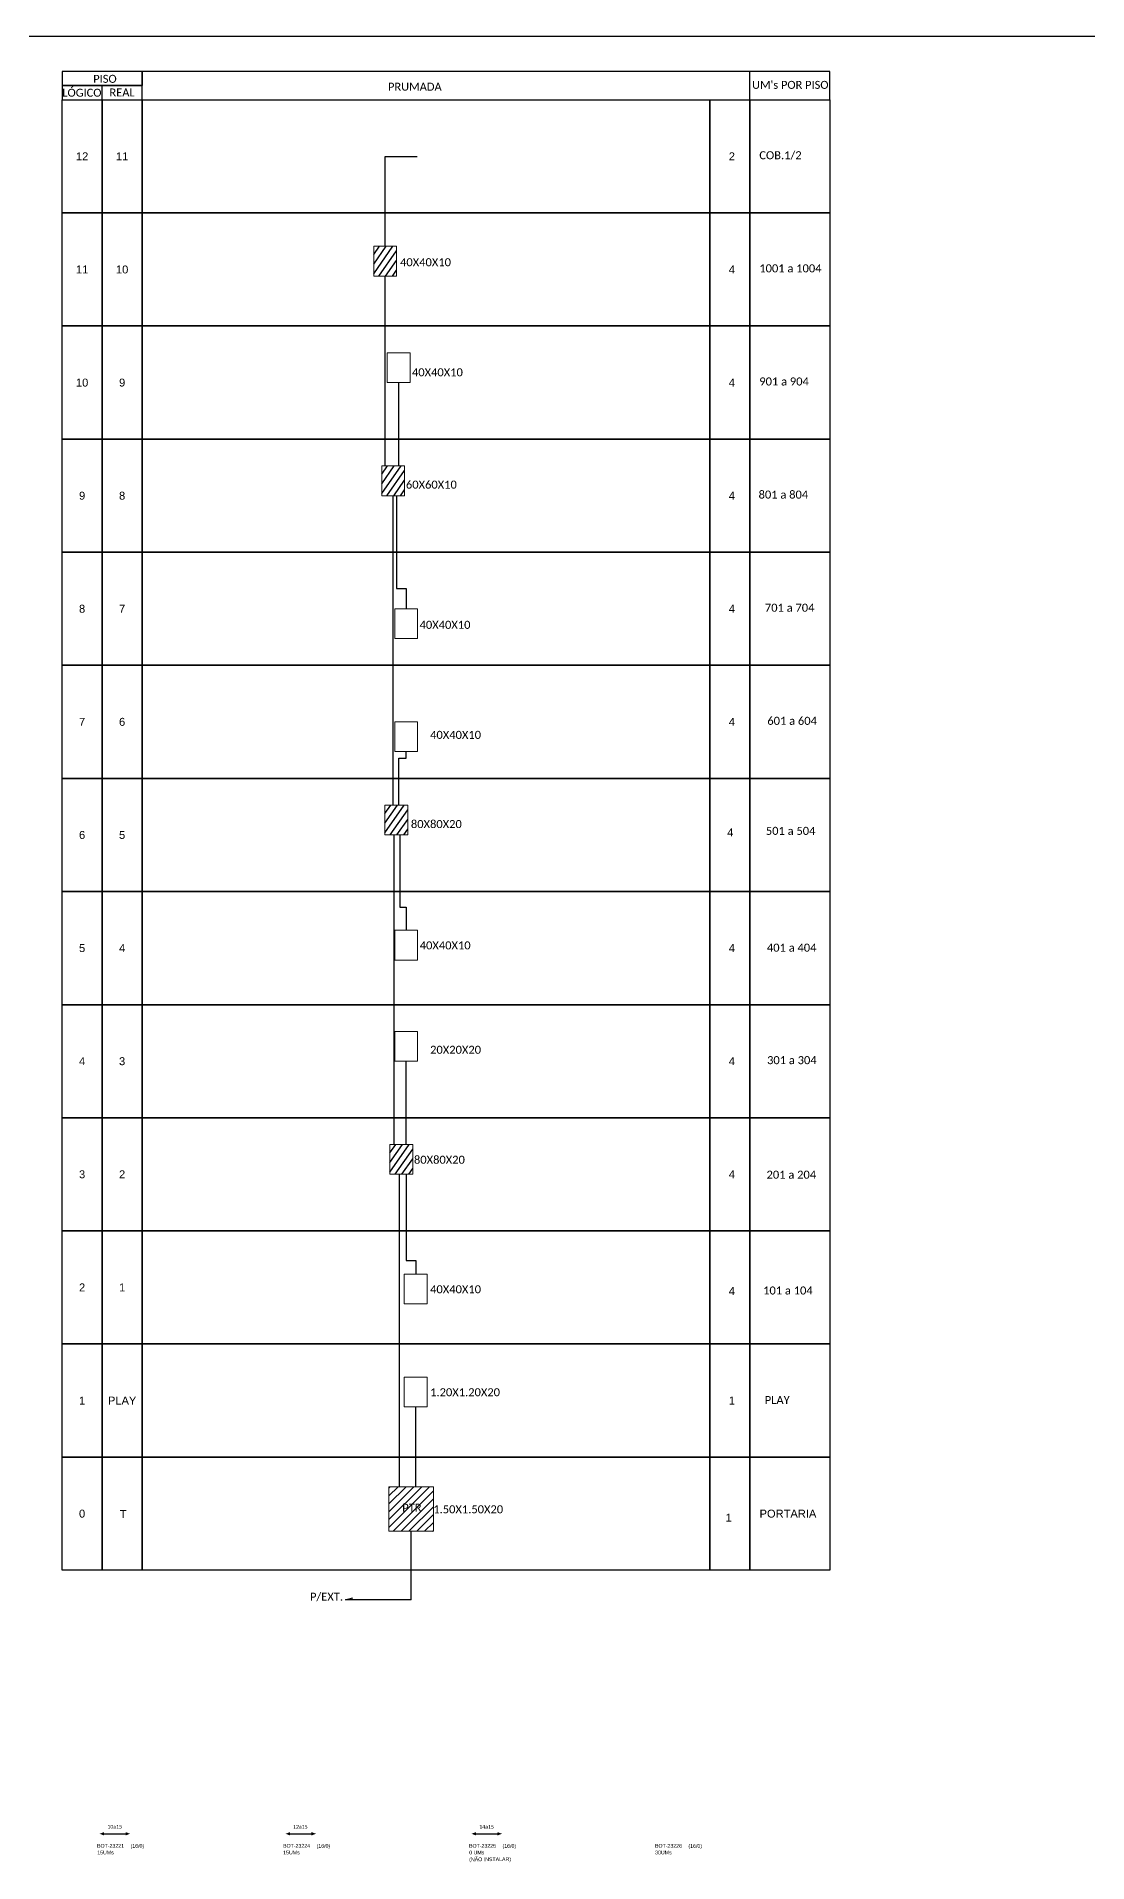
# Model space of a CAD drawing. Header units: metres. Extents: x -0.1 to 58.9, y -0.1 to 41.6.
# Drawn here: x 31.91 to 43.94, y 20.72 to 41.62 of the extents above; entities that cross this region are included whole.
import ezdxf
from ezdxf.enums import TextEntityAlignment as Align

# ---------------------------------------------------------------- set-up
doc = ezdxf.new("R2010")
doc.units = ezdxf.units.M
doc.layers.add("20.0-LEGENDA DOS CDO'S", color=1, linetype='Continuous', lineweight=0)
doc.layers.add('20.2-CDO_POSTE', color=1, linetype='Continuous', lineweight=5)
for name, color, linetype in [('CD a instalar', 1, 'Continuous'), ('CDOE', 1, 'Continuous'), ('SETA', 7, 'Continuous'), ('texto', 255, 'Continuous')]:
    doc.layers.add(name, color=color, linetype=linetype)
doc.styles.add('ARIAL', font='arial.ttf')
doc.styles.get("Standard").update_dxf_attribs({"font": 'arial.ttf'})
doc.styles.add('WMF-Calibri0', font='calibri.ttf')
doc.linetypes.add('FENCELINE1', pattern='A,0.25,-0.1,[133,ltypeshp.shx,S=0.1,R=0,X=-0.1,Y=0],-0.1,1', length=1.45)

# ---------------------------------------------------------------- blocks, each defined once
blk = doc.blocks.new('CDOE-TEXTO PADRÃO')
at = {"layer": "20.0-LEGENDA DOS CDO'S", "color": 0, "style": 'ARIAL'}
for tag, p in [('CDO_N', (0.49, 7.39)), ('SAP', (0.51, 1.67)), ('CORDOALHA', (0.5, 4.33)), ('SPLITER_1', (0.59, -0.91)), ('(XX-XX_F)S', (0.54, -8.29)), ('SPLITER_2', (0.6, -3.55)), ('(XX-XX_L)S', (0.55, -10.83)), ('UMS', (0.55, -13.15))]:
    blk.add_attdef(tag, p, '', height=1.7, rotation=0.11799, dxfattribs=at)
blk.add_attdef('FIBRAS_UTILIZADAS', text='', height=1.7, rotation=0.11799, dxfattribs=at).set_placement((19.77, 7.43), align=Align.CENTER)

msp = doc.modelspace()

# ---------------------------------------------------------------- hatches: boundary and pattern name
at = {"linetype": 'Continuous'}
h = msp.add_hatch(dxfattribs=at)
h.set_pattern_fill('ANSI31', color=1, scale=0.020077, style=0)
h.set_pattern_definition([(45, (-55.389314, -31.53736), (-0.0450746, 0.0450746), [])])
h.paths.add_polyline_path([(36.202, 25.017), (35.948, 25.017), (35.948, 24.509), (36.456, 24.509), (36.456, 25.017)])
h.paths.add_polyline_path([(36.11, 24.722), (36.315, 24.722), (36.315, 24.834), (36.11, 24.834)], flags=24)
at = {"layer": 'CDOE', "linetype": 'Continuous'}
h = msp.add_hatch(dxfattribs=at)
h.set_pattern_fill('ANSI31', color=1, scale=0.02, angle=10, style=0)
h.set_pattern_definition([(55, (-1.40201, 4.30208), (-0.052016155, 0.0364221), [])])
h.paths.add_polyline_path([(36.034, 39.22), (35.773, 39.22), (35.773, 38.879), (36.034, 38.879)])
h.paths.add_polyline_path([(36.031, 38.977), (36.654, 38.977), (36.654, 39.117), (36.031, 39.117)], flags=9)
h = msp.add_hatch(dxfattribs=at)
h.set_pattern_fill('ANSI31', color=1, scale=0.02, angle=10, style=0)
h.set_pattern_definition([(55, (-1.309024, 1.78705), (-0.052016155, 0.0364221), [])])
h.paths.add_polyline_path([(36.127, 36.705), (35.866, 36.705), (35.866, 36.364), (36.127, 36.364)])
h.paths.add_polyline_path([(36.124, 36.462), (36.747, 36.462), (36.747, 36.602), (36.124, 36.602)], flags=9)
h = msp.add_hatch(dxfattribs=at)
h.set_pattern_fill('ANSI31', color=1, scale=0.02, angle=10, style=0)
h.set_pattern_definition([(55, (-1.273615, -2.0976), (-0.052016155, 0.0364221), [])])
h.paths.add_polyline_path([(36.163, 32.821), (35.901, 32.821), (35.901, 32.48), (36.163, 32.48)])
h.paths.add_polyline_path([(36.16, 32.577), (36.782, 32.577), (36.782, 32.717), (36.16, 32.717)], flags=9)
h = msp.add_hatch(dxfattribs=at)
h.set_pattern_fill('ANSI31', color=1, scale=0.02, angle=10, style=0)
h.set_pattern_definition([(55, (-1.21615, -5.98225), (-0.052016155, 0.0364221), [])])
h.paths.add_polyline_path([(36.22, 28.936), (35.958, 28.936), (35.958, 28.595), (36.22, 28.595)])
h.paths.add_polyline_path([(36.217, 28.693), (36.839, 28.693), (36.839, 28.832), (36.217, 28.832)], flags=9)

# ---------------------------------------------------------------- linework, layer by layer
at = {"color": 7}
msp.add_lwpolyline([(-0.12, -0.078), (58.918, -0.078), (58.918, 41.621), (-0.12, 41.621)], close=True, dxfattribs=at)
at = {"color": 0}
for points in [[(32.207, 41.059), (33.122, 41.059), (33.122, 41.222), (32.207, 41.222)], [(32.207, 40.896), (33.122, 40.896), (33.122, 41.059), (32.207, 41.059)]]:
    msp.add_lwpolyline(points, close=True, dxfattribs=at)
for points in [[(33.122, 40.896), (40.993, 40.896), (40.993, 41.222), (33.122, 41.222), (33.122, 41.222), (33.122, 41.059)], [(40.077, 40.896), (40.077, 41.222)], [(32.665, 40.896), (32.665, 41.059)]]:
    msp.add_lwpolyline(points)
for points in [[(32.207, 40.896), (32.665, 40.896), (32.665, 39.602), (32.207, 39.602)], [(32.665, 40.896), (33.122, 40.896), (33.122, 39.602), (32.665, 39.602)], [(33.122, 40.896), (39.62, 40.896), (39.62, 39.602), (33.122, 39.602)], [(39.62, 40.896), (40.077, 40.896), (40.077, 39.602), (39.62, 39.602)], [(40.077, 40.896), (40.993, 40.896), (40.993, 39.602), (40.077, 39.602)], [(32.207, 39.602), (32.665, 39.602), (32.665, 38.307), (32.207, 38.307)], [(32.665, 39.602), (33.122, 39.602), (33.122, 38.307), (32.665, 38.307)], [(33.122, 39.602), (39.62, 39.602), (39.62, 38.307), (33.122, 38.307)], [(39.62, 39.602), (40.077, 39.602), (40.077, 38.307), (39.62, 38.307)], [(40.077, 39.602), (40.993, 39.602), (40.993, 38.307), (40.077, 38.307)], [(32.207, 38.307), (32.665, 38.307), (32.665, 37.012), (32.207, 37.012)], [(32.665, 38.307), (33.122, 38.307), (33.122, 37.012), (32.665, 37.012)], [(33.122, 38.307), (39.62, 38.307), (39.62, 37.012), (33.122, 37.012)], [(39.62, 38.307), (40.077, 38.307), (40.077, 37.012), (39.62, 37.012)], [(40.077, 38.307), (40.993, 38.307), (40.993, 37.012), (40.077, 37.012)], [(32.207, 37.012), (32.665, 37.012), (32.665, 35.717), (32.207, 35.717)], [(32.665, 37.012), (33.122, 37.012), (33.122, 35.717), (32.665, 35.717)], [(33.122, 37.012), (39.62, 37.012), (39.62, 35.717), (33.122, 35.717)], [(39.62, 37.012), (40.077, 37.012), (40.077, 35.717), (39.62, 35.717)], [(40.077, 37.012), (40.993, 37.012), (40.993, 35.717), (40.077, 35.717)], [(32.207, 35.717), (32.665, 35.717), (32.665, 34.422), (32.207, 34.422)], [(32.665, 35.717), (33.122, 35.717), (33.122, 34.422), (32.665, 34.422)], [(33.122, 35.717), (39.62, 35.717), (39.62, 34.422), (33.122, 34.422)], [(39.62, 35.717), (40.077, 35.717), (40.077, 34.422), (39.62, 34.422)], [(40.077, 35.717), (40.993, 35.717), (40.993, 34.422), (40.077, 34.422)], [(32.207, 34.422), (32.665, 34.422), (32.665, 33.127), (32.207, 33.127)], [(32.665, 34.422), (33.122, 34.422), (33.122, 33.127), (32.665, 33.127)], [(33.122, 34.422), (39.62, 34.422), (39.62, 33.127), (33.122, 33.127)], [(39.62, 34.422), (40.077, 34.422), (40.077, 33.127), (39.62, 33.127)], [(40.077, 34.422), (40.993, 34.422), (40.993, 33.127), (40.077, 33.127)], [(32.207, 33.127), (32.665, 33.127), (32.665, 31.832), (32.207, 31.832)], [(32.665, 33.127), (33.122, 33.127), (33.122, 31.832), (32.665, 31.832)], [(33.122, 33.127), (39.62, 33.127), (39.62, 31.832), (33.122, 31.832)], [(39.62, 33.127), (40.077, 33.127), (40.077, 31.832), (39.62, 31.832)], [(40.077, 33.127), (40.993, 33.127), (40.993, 31.832), (40.077, 31.832)], [(32.207, 31.832), (32.665, 31.832), (32.665, 30.537), (32.207, 30.537)], [(32.665, 31.832), (33.122, 31.832), (33.122, 30.537), (32.665, 30.537)], [(33.122, 31.832), (39.62, 31.832), (39.62, 30.537), (33.122, 30.537)], [(39.62, 31.832), (40.077, 31.832), (40.077, 30.537), (39.62, 30.537)], [(40.077, 31.832), (40.993, 31.832), (40.993, 30.537), (40.077, 30.537)], [(32.207, 30.537), (32.665, 30.537), (32.665, 29.243), (32.207, 29.243)], [(32.665, 30.537), (33.122, 30.537), (33.122, 29.243), (32.665, 29.243)], [(33.122, 30.537), (39.62, 30.537), (39.62, 29.243), (33.122, 29.243)], [(39.62, 30.537), (40.077, 30.537), (40.077, 29.243), (39.62, 29.243)], [(40.077, 30.537), (40.993, 30.537), (40.993, 29.243), (40.077, 29.243)], [(32.207, 29.243), (32.665, 29.243), (32.665, 27.948), (32.207, 27.948)], [(32.665, 29.243), (33.122, 29.243), (33.122, 27.948), (32.665, 27.948)], [(33.122, 29.243), (39.62, 29.243), (39.62, 27.948), (33.122, 27.948)], [(39.62, 29.243), (40.077, 29.243), (40.077, 27.948), (39.62, 27.948)], [(40.077, 29.243), (40.993, 29.243), (40.993, 27.948), (40.077, 27.948)], [(32.207, 27.948), (32.665, 27.948), (32.665, 26.653), (32.207, 26.653)], [(32.665, 27.948), (33.122, 27.948), (33.122, 26.653), (32.665, 26.653)], [(33.122, 27.948), (39.62, 27.948), (39.62, 26.653), (33.122, 26.653)], [(39.62, 27.948), (40.077, 27.948), (40.077, 26.653), (39.62, 26.653)], [(40.077, 27.948), (40.993, 27.948), (40.993, 26.653), (40.077, 26.653)], [(32.207, 26.653), (32.665, 26.653), (32.665, 25.358), (32.207, 25.358)], [(32.665, 26.653), (33.122, 26.653), (33.122, 25.358), (32.665, 25.358)], [(33.122, 26.653), (39.62, 26.653), (39.62, 25.358), (33.122, 25.358)], [(39.62, 26.653), (40.077, 26.653), (40.077, 25.358), (39.62, 25.358)], [(40.077, 26.653), (40.993, 26.653), (40.993, 25.358), (40.077, 25.358)], [(32.207, 25.358), (32.665, 25.358), (32.665, 24.063), (32.207, 24.063)], [(32.665, 25.358), (33.122, 25.358), (33.122, 24.063), (32.665, 24.063)], [(33.122, 25.358), (39.62, 25.358), (39.62, 24.063), (33.122, 24.063)], [(39.62, 25.358), (40.077, 25.358), (40.077, 24.063), (39.62, 24.063)], [(40.077, 25.358), (40.993, 25.358), (40.993, 24.063), (40.077, 24.063)]]:
    msp.add_lwpolyline(points, close=True)
at = {"color": 3}
for points in [[(35.903, 39.22), (35.903, 40.249), (36.271, 40.249)], [(35.903, 36.705), (35.903, 38.879)], [(36.06, 36.705), (36.06, 37.659)], [(35.996, 32.821), (35.996, 36.364)], [(36.035, 36.364), (36.035, 35.301), (36.144, 35.301), (36.144, 35.07)], [(36.059, 32.821), (36.059, 33.359), (36.144, 33.359), (36.144, 33.434)], [(36.008, 28.936), (36.008, 32.48)], [(36.072, 32.48), (36.072, 31.654), (36.144, 31.654), (36.144, 31.389)], [(36.144, 28.936), (36.144, 29.89)], [(36.069, 25.017), (36.069, 28.595)], [(36.144, 28.595), (36.144, 27.609), (36.254, 27.609), (36.254, 27.453)], [(36.254, 25.017), (36.254, 25.934)], [(36.202, 23.724), (36.202, 24.509)], [(36.202, 23.724), (35.451, 23.724), (35.533, 23.747)]]:
    msp.add_lwpolyline(points, dxfattribs=at)
at = {"color": 1, "lineweight": 0}
for points in [[(35.773, 39.22), (36.034, 39.22), (36.034, 38.879), (35.773, 38.879)], [(35.866, 36.705), (36.127, 36.705), (36.127, 36.364), (35.866, 36.364)], [(35.901, 32.821), (36.163, 32.821), (36.163, 32.48), (35.901, 32.48)], [(35.958, 28.936), (36.22, 28.936), (36.22, 28.595), (35.958, 28.595)], [(35.948, 25.017), (36.456, 25.017), (36.456, 24.509), (35.948, 24.509)]]:
    msp.add_lwpolyline(points, close=True, dxfattribs=at)
at = {"color": 0, "lineweight": 0}
for points in [[(35.929, 38), (36.191, 38), (36.191, 37.659), (35.929, 37.659)], [(36.014, 35.07), (36.275, 35.07), (36.275, 34.729), (36.014, 34.729)], [(36.014, 33.775), (36.275, 33.775), (36.275, 33.434), (36.014, 33.434)], [(36.014, 31.389), (36.275, 31.389), (36.275, 31.048), (36.014, 31.048)], [(36.014, 30.231), (36.275, 30.231), (36.275, 29.89), (36.014, 29.89)], [(36.123, 27.453), (36.385, 27.453), (36.385, 27.112), (36.123, 27.112)], [(36.123, 26.274), (36.385, 26.274), (36.385, 25.934), (36.123, 25.934)]]:
    msp.add_lwpolyline(points, close=True, dxfattribs=at)
at = {"layer": 'SETA'}
for points in [[(32.688, 21.046), (32.933, 21.045)], [(34.816, 21.046), (35.061, 21.045)], [(36.944, 21.046), (37.19, 21.045)]]:
    msp.add_lwpolyline(points, dxfattribs=at)
for points in [[(32.687, 21.064), (32.635, 21.045), (32.688, 21.026)], [(32.933, 21.064), (32.985, 21.045), (32.933, 21.026)], [(34.816, 21.064), (34.764, 21.045), (34.816, 21.026)], [(35.061, 21.064), (35.113, 21.045), (35.061, 21.026)], [(36.944, 21.064), (36.892, 21.045), (36.944, 21.026)], [(37.19, 21.064), (37.242, 21.045), (37.189, 21.026)]]:
    msp.add_solid(points, dxfattribs=at)

# ---------------------------------------------------------------- block references
at = {"layer": '20.2-CDO_POSTE', "color": 8}
ref = msp.add_blockref('CDOE-TEXTO PADRÃO', (37.048, 20.599), dxfattribs=dict(at, xscale=0.02519424007415771, yscale=0.02519424007415771, zscale=0.02519424007415771))
ref.add_attrib('CDO_N', 'BOT-23225', (36.864, 20.886), dxfattribs={"layer": "20.0-LEGENDA DOS CDO'S", "color": 0, "height": 0.0428, "rotation": 0.118, "style": 'ARIAL'})
ref.add_attrib('CORDOALHA', '0 UMs', (36.866, 20.809), dxfattribs={"layer": "20.0-LEGENDA DOS CDO'S", "color": 0, "height": 0.0428, "rotation": 0.118, "style": 'ARIAL'})
ref.add_attrib('SAP', '(NÃO INSTALAR)', (36.866, 20.731), dxfattribs={"layer": "20.0-LEGENDA DOS CDO'S", "color": 0, "height": 0.04283, "rotation": 0.118, "style": 'ARIAL'})
ref.add_attrib('FIBRAS_UTILIZADAS', '       (16/0)', dxfattribs={"layer": "20.0-LEGENDA DOS CDO'S", "color": 0, "height": 0.04283, "rotation": 0.118, "style": 'ARIAL'}).set_placement((37.267, 20.884), align=Align.CENTER)
at = {"layer": 'CD a instalar', "color": 7, "linetype": 'FENCELINE1', "ltscale": 7}
ref = msp.add_blockref('CDOE-TEXTO PADRÃO', (32.791, 20.599), dxfattribs=dict(at, xscale=0.02519424007415771, yscale=0.02519424007415771, zscale=0.02519424007415771))
ref.add_attrib('CDO_N', 'BOT-23221', (32.607, 20.886), dxfattribs={"layer": "20.0-LEGENDA DOS CDO'S", "color": 0, "height": 0.0428, "rotation": 0.118, "style": 'ARIAL'})
ref.add_attrib('CORDOALHA', '15UMs', (32.609, 20.809), dxfattribs={"layer": "20.0-LEGENDA DOS CDO'S", "color": 0, "height": 0.0428, "rotation": 0.118, "style": 'ARIAL'})
ref.add_attrib('FIBRAS_UTILIZADAS', '       (16/0)', dxfattribs={"layer": "20.0-LEGENDA DOS CDO'S", "color": 0, "height": 0.04283, "rotation": 0.118, "style": 'ARIAL'}).set_placement((33.01, 20.884), align=Align.CENTER)
ref = msp.add_blockref('CDOE-TEXTO PADRÃO', (34.919, 20.599), dxfattribs=dict(at, xscale=0.02519424007415771, yscale=0.02519424007415771, zscale=0.02519424007415771))
ref.add_attrib('CDO_N', 'BOT-23224', (34.736, 20.886), dxfattribs={"layer": "20.0-LEGENDA DOS CDO'S", "color": 0, "height": 0.0428, "rotation": 0.118, "style": 'ARIAL'})
ref.add_attrib('CORDOALHA', '15UMs', (34.737, 20.809), dxfattribs={"layer": "20.0-LEGENDA DOS CDO'S", "color": 0, "height": 0.0428, "rotation": 0.118, "style": 'ARIAL'})
ref.add_attrib('FIBRAS_UTILIZADAS', '       (16/0)', dxfattribs={"layer": "20.0-LEGENDA DOS CDO'S", "color": 0, "height": 0.04283, "rotation": 0.118, "style": 'ARIAL'}).set_placement((35.139, 20.884), align=Align.CENTER)
ref = msp.add_blockref('CDOE-TEXTO PADRÃO', (39.176, 20.599), dxfattribs=dict(at, xscale=0.02519424007415771, yscale=0.02519424007415771, zscale=0.02519424007415771))
ref.add_attrib('CDO_N', 'BOT-23226', (38.992, 20.886), dxfattribs={"layer": "20.0-LEGENDA DOS CDO'S", "color": 0, "height": 0.0428, "rotation": 0.118, "style": 'ARIAL'})
ref.add_attrib('CORDOALHA', '30UMs', (38.994, 20.809), dxfattribs={"layer": "20.0-LEGENDA DOS CDO'S", "color": 0, "height": 0.0428, "rotation": 0.118, "style": 'ARIAL'})
ref.add_attrib('FIBRAS_UTILIZADAS', '       (16/0)', dxfattribs={"layer": "20.0-LEGENDA DOS CDO'S", "color": 0, "height": 0.04283, "rotation": 0.118, "style": 'ARIAL'}).set_placement((39.395, 20.884), align=Align.CENTER)

# ---------------------------------------------------------------- texts
at = {"color": 0, "style": 'WMF-Calibri0'}
for s, height, p in [('     PISO', 0.091, (32.403, 41.091)), ('  LÓGICO', 0.091, (32.145, 40.932)), ('    REAL', 0.091, (32.621, 40.935)), ('PRUMADA', 0.091, (35.937, 41.001)), ("UM's POR PISO", 0.09096, (40.103, 41.022))]:
    msp.add_text(s, height=height, dxfattribs=at).set_placement(p)
at = {"style": 'WMF-Calibri0'}
for s, height, p in [('COB.1/2', 0.0916, (40.186, 40.216)), ('40X40X10', 0.0916, (36.075, 38.991)), ('1001 a 1004', 0.09163, (40.186, 38.921)), ('40X40X10', 0.0916, (36.211, 37.731)), ('901 a 904', 0.0916, (40.186, 37.626)), ('60X60X10', 0.0916, (36.142, 36.445)), ('801 a 804', 0.0916, (40.178, 36.331)), ('701 a 704', 0.0916, (40.25, 35.036)), ('40X40X10', 0.0916, (36.298, 34.84)), ('40X40X10', 0.0916, (36.419, 33.58)), ('601 a 604', 0.0916, (40.278, 33.741)), ('80X80X20', 0.0916, (36.199, 32.559)), ('501 a 504', 0.0916, (40.261, 32.481)), ('40X40X10', 0.0916, (36.3, 31.17)), ('401 a 404', 0.0916, (40.273, 31.144)), ('20X20X20', 0.0916, (36.419, 29.975)), ('301 a 304', 0.0916, (40.275, 29.856)), ('80X80X20', 0.0916, (36.234, 28.716)), ('201 a 204', 0.0916, (40.269, 28.545)), ('40X40X10', 0.0916, (36.419, 27.233)), ('101 a 104', 0.0916, (40.23, 27.219)), ('1.20X1.20X20', 0.09163, (36.419, 26.054)), ('PLAY', 0.0916, (40.248, 25.965)), ('PTR', 0.0916, (36.1, 24.732)), ('1.50X1.50X20', 0.09163, (36.455, 24.714)), ('P/EXT.', 0.0916, (35.044, 23.714))]:
    msp.add_text(s, height=height, dxfattribs=at).set_placement(p)
at = {"style": 'ARIAL', "flags": 12}
for tag, text, p in [('12', 'XX', (32.436, 40.249)), ('11', '7', (32.894, 40.249)), ('2', 'XX', (39.872, 40.249)), ('11', 'XX', (32.436, 38.954)), ('10', '7', (32.894, 38.954)), ('4', 'XX', (39.872, 38.954)), ('10', 'XX', (32.436, 37.659)), ('9', '7', (32.894, 37.659)), ('4', 'XX', (39.872, 37.659)), ('9', 'XX', (32.436, 36.364)), ('8', '7', (32.894, 36.364)), ('4', 'XX', (39.872, 36.364)), ('8', 'XX', (32.436, 35.07)), ('7', '7', (32.894, 35.07)), ('4', 'XX', (39.872, 35.07)), ('7', 'XX', (32.436, 33.775)), ('6', '7', (32.894, 33.775)), ('4', 'XX', (39.872, 33.775)), ('6', 'XX', (32.436, 32.48)), ('5', 'XX', (32.894, 32.48)), ('4', 'XX', (39.854, 32.509)), ('5', 'XX', (32.436, 31.185)), ('4', 'XX', (32.894, 31.185)), ('4', 'XX', (39.872, 31.185)), ('4', 'XX', (32.436, 29.89)), ('3', 'XX', (32.894, 29.89)), ('4', 'XX', (39.872, 29.89)), ('3', 'XX', (32.436, 28.595)), ('2', 'XX', (32.894, 28.595)), ('4', 'XX', (39.872, 28.595)), ('2', 'XX', (32.436, 27.3)), ('1', 'XX', (32.894, 27.3)), ('4', 'XX', (39.872, 27.259)), ('1', 'XX', (32.436, 26.005)), ('PLAY', 'XX', (32.894, 26.005)), ('1', '0', (39.872, 26.005)), ('0', 'XX', (32.436, 24.71)), ('T', 'XX', (32.905, 24.705)), ('1', 'XX', (39.836, 24.665)), ('PORTARIA', 'XX', (40.514, 24.71))]:
    msp.add_attdef(tag, text=text, height=0.091, dxfattribs=at).set_placement(p, align=Align.MIDDLE_CENTER)
at = {"layer": 'texto', "char_height": 0.04277, "width": 0.72303, "attachment_point": 5, "rotation": 359.8364}
for s, insert in [('{\\fCalibri|b0|i0|c0|p34;\\C7;10a15}', (32.809, 21.125)), ('{\\fCalibri|b0|i0|c0|p34;\\C7;12a15}', (34.933, 21.125)), ('{\\fCalibri|b0|i0|c0|p34;\\C7;14a15}', (37.065, 21.125))]:
    msp.add_mtext(s, dxfattribs=dict(at, insert=insert))

doc.saveas('drawing.dxf')
